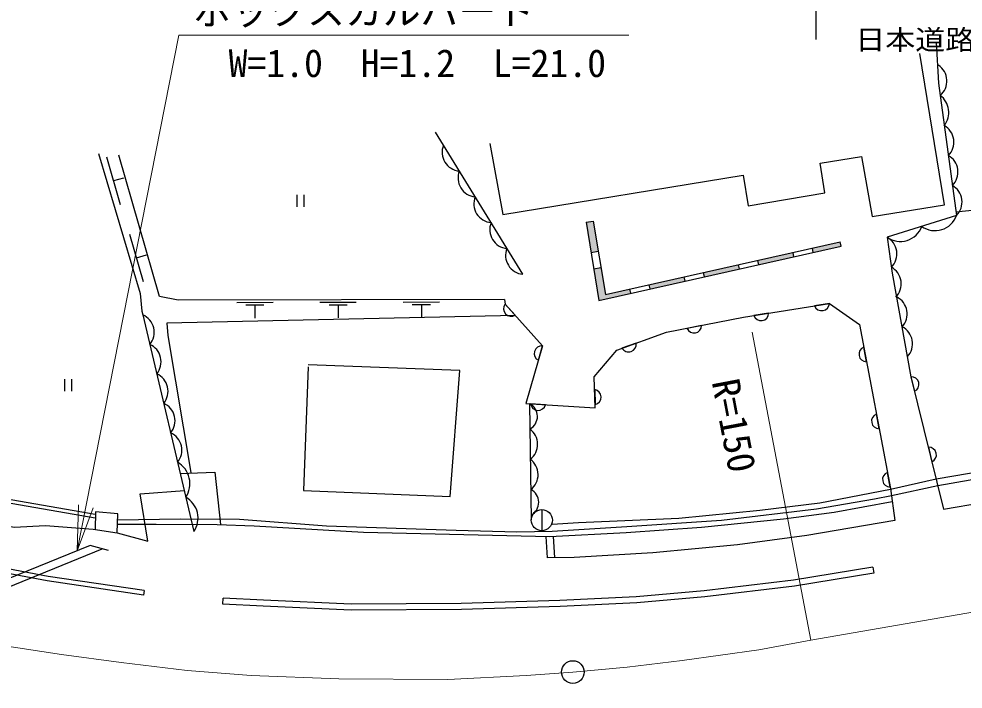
# Model space of a CAD drawing. Units: millimetres, scale not verified. Extents: x 40000 to 680000, y 20000 to 380000.
# Drawn here: x 330640 to 393024, y 273808 to 318059 of the extents above; entities that cross this region are included whole.
import ezdxf
from ezdxf.enums import TextEntityAlignment as Align

# ---------------------------------------------------------------- set-up
doc = ezdxf.new("R2010")
doc.units = ezdxf.units.MM
doc.header["$LTSCALE"] = 1000
doc.linetypes.add('CHAIN', pattern=[18.5, 12, -1.5, 3.5, -1.5])
for name, color, linetype, lineweight in [('M-BGD', 7, 'Continuous', 25), ('M-BMK', 2, 'CHAIN', 13), ('M-BMK-SRVR', 3, 'Continuous', 25), ('M-STR-HTXT', 7, 'Continuous', 13), ('M-STR-STRC', 7, 'Continuous', 25)]:
    doc.layers.add(name, color=color, linetype=linetype, lineweight=lineweight)
doc.styles.add('ＭＳ ゴシック', font='')
doc.styles.get('ＭＳ ゴシック').set_extended_font_data('MS Gothic')

# ---------------------------------------------------------------- blocks, each defined once
blk = doc.blocks.new('open_arrow')
at = {"color": 0, "linetype": 'Continuous', "lineweight": -2}
blk.add_lwpolyline([(7.5, 1.25), (0, 0), (7.5, -1.25)], dxfattribs=at)

msp = doc.modelspace()

# ---------------------------------------------------------------- hatches: boundary and pattern name
at = {"layer": 'M-BGD'}
for points in [[(368589, 304710), (368112, 304631), (368441, 302644), (368918, 302723)], [(384972, 303046), (384909, 303329), (383062, 302916), (383125, 302634)], [(381785, 302631), (379471, 302114), (379534, 301831), (381848, 302348)], [(371074, 299942), (371010, 300225), (369391, 299863), (369096, 301646), (368619, 301567), (368965, 299471)], [(378194, 301829), (375879, 301312), (375942, 301029), (378257, 301546)], [(374602, 301027), (372288, 300510), (372351, 300227), (374665, 300744)]]:
    msp.add_hatch(color=256, dxfattribs=at).paths.add_polyline_path(points)

# ---------------------------------------------------------------- linework, layer by layer
for p, q in [((363930, 301199), (358154, 310586)), ((336437, 308944), (337341, 305808)), ((336902, 307380), (337569, 307572)), ((392548, 305320), (414361, 307638)), ((349004, 306439), (349004, 305657)), ((349471, 306439), (349471, 305657)), ((368112, 304631), (368589, 304710)), ((337946, 303852), (338850, 300716)), ((368441, 302644), (368918, 302723)), ((381848, 302348), (381785, 302631)), ((381848, 302348), (381785, 302631)), ((383125, 302634), (383062, 302916)), ((338410, 302287), (339078, 302480)), ((379534, 301831), (379471, 302114)), ((368619, 301567), (369096, 301646)), ((378257, 301546), (378194, 301829)), ((378257, 301546), (378194, 301829)), ((374665, 300744), (374602, 301027)), ((374665, 300744), (374602, 301027)), ((375942, 301029), (375879, 301312)), ((371074, 299942), (371010, 300225)), ((372351, 300227), (372288, 300510)), ((347433, 299325), (345033, 299320)), ((346833, 299154), (345633, 299152)), ((346233, 299153), (346235, 298303)), ((352933, 299336), (350533, 299331)), ((352333, 299165), (351133, 299162)), ((351733, 299163), (351735, 298313)), ((358433, 299346), (356033, 299342)), ((357833, 299175), (356633, 299173)), ((357233, 299174), (357235, 298324)), ((363429, 298492), (362767, 299230)), ((384192, 299278), (383214, 299119)), ((338828, 298514), (342204, 284206)), ((380175, 298624), (379197, 298465)), ((375749, 297817), (374776, 297628)), ((364965, 295518), (365240, 296470)), ((371416, 296649), (370483, 296316)), ((386640, 295420), (386456, 296394)), ((333652, 294263), (333652, 293480)), ((334119, 294263), (334119, 293480)), ((389578, 294431), (389816, 293469)), ((368681, 293586), (368710, 292596)), ((364372, 292651), (364489, 284980)), ((365433, 292584), (364444, 292647)), ((387474, 290998), (387290, 291972)), ((390728, 289776), (390966, 288814)), ((388201, 287145), (388017, 288119)), ((325448, 287135), (335690, 285366)), ((325445, 286882), (335688, 285113)), ((365189, 285664), (365189, 284264)), ((365934, 283897), (366037, 282484)), ((387067, 281848), (387131, 281453)), ((338920, 280309), (338876, 280012)), ((344109, 279414), (344128, 279814))]:
    msp.add_line(p, q, dxfattribs=at)
for points in [[(391239, 316492), (391397, 313809), (392581, 305076), (387999, 303648), (388341, 301270), (389578, 294431), (391736, 285693)], [(361745, 309832), (362603, 305152), (378499, 307752), (378817, 305708), (383897, 306570), (383575, 308544), (386317, 308975), (387009, 305007), (391788, 305790), (390158, 315782)], [(335909, 309162), (338643, 299935), (338768, 298769), (338828, 298514)], [(362732, 299525), (341168, 299483), (339937, 299737), (337242, 309070)], [(368112, 304631), (368965, 299471), (384972, 303046), (384909, 303329)], [(368589, 304710), (369391, 299863), (384909, 303329)], [(362732, 299525), (362766, 299231), (365236, 296474), (364133, 292666), (368717, 292377), (368656, 294416), (370148, 296197), (373436, 297368), (378524, 298355), (384192, 299278), (386176, 297881), (388216, 287063)], [(363444, 298474), (340405, 297962), (340473, 297148), (342000, 288108)], [(337156, 284985), (341324, 285052), (345210, 285029), (350959, 284587), (359532, 284308), (363535, 284191), (365863, 284238), (370796, 284540), (377065, 284959), (383335, 285704), (387175, 286378), (388284, 286584), (391351, 287254), (409053, 290350), (410597, 290550), (411189, 291194), (425598, 293469), (443128, 296091), (451707, 297688)], [(365880, 284701), (367619, 284800), (374252, 285098), (379599, 285620), (383550, 286117), (388224, 287010), (391244, 287688), (409002, 290696), (410426, 290880), (411014, 291521), (425545, 293815), (443071, 296436), (451655, 297996)], [(349747, 295082), (349453, 286917), (359125, 286526), (359779, 294853), (349752, 295215)], [(391736, 285693), (391737, 285690), (407186, 288320), (406660, 291635)], [(324566, 288880), (324844, 285654), (330319, 284502), (332397, 284613), (335552, 284372), (337130, 284130), (339154, 283582), (338643, 286701), (341574, 286927)], [(341296, 288054), (343595, 288123), (343963, 284674)], [(388216, 287063), (388517, 284939), (382690, 283946), (378121, 283343), (372534, 282803), (367319, 282501), (365557, 282478), (365471, 283891)], [(337147, 284689), (339703, 284696), (343730, 284683), (346183, 284582), (353414, 284176), (365721, 283885), (370768, 284151), (375744, 284506), (381157, 285050), (384500, 285493), (388338, 286199)], [(337130, 284130), (337168, 285387), (335691, 285511), (335682, 284352)], [(336571, 282963), (335356, 283286), (316735, 275739), (316490, 273830), (317004, 273808), (317250, 275373), (336149, 283075)], [(338920, 280309), (332567, 281247), (324905, 282692)], [(338876, 280012), (332518, 280951), (324849, 282398)], [(387131, 281453), (381875, 280605), (375964, 279890), (371457, 279502), (366392, 279264), (359877, 279061), (352593, 279024), (346775, 279286), (344109, 279414)], [(387067, 281848), (381819, 281001), (375923, 280288), (371431, 279901), (366377, 279664), (359870, 279461), (352601, 279424), (346794, 279685), (344128, 279814)]]:
    msp.add_lwpolyline(points, dxfattribs=at)
msp.add_circle((365189, 284964), 700, dxfattribs=at)
for centre, radius, start, end in [((390701, 313958), 1250, 310.23812, 56.49832), ((390685, 311884), 1390, 321.64619, 53.64533), ((391166, 309930), 1250, 314.59283, 60.85304), ((359852, 309258), 1250, 158.47306, 264.73327), ((391435, 307948), 1250, 314.59283, 60.85304), ((360901, 307554), 1250, 158.47306, 264.73327), ((391703, 305966), 1250, 314.59283, 60.85304), ((361949, 305851), 1250, 158.47306, 264.73327), ((391168, 305578), 1500, 234.18736, 340.44756), ((362997, 304148), 1250, 158.47306, 264.73327), ((388877, 304864), 1500, 234.18736, 340.44756), ((387399, 302551), 1250, 315.05061, 61.31081), ((364045, 302444), 1250, 158.47306, 264.73327), ((387684, 300571), 1250, 315.05061, 61.31081), ((388078, 298582), 1250, 317.12181, 63.38201), ((363171, 298926), 505, 143.02543, 300.68362), ((383687, 299295), 505, 200.41718, 358.07537), ((338328, 297369), 1250, 320.14506, 66.40527), ((379671, 298641), 505, 200.41718, 358.07537), ((375244, 297819), 505, 202.14942, 359.80761), ((388434, 296614), 1250, 317.12181, 63.38201), ((338787, 295422), 1250, 320.14506, 66.40527), ((365196, 295967), 505, 85.01797, 242.67617), ((370917, 296575), 505, 210.77688, 8.43507), ((386644, 295925), 505, 111.8499, 269.50809), ((339247, 293476), 1250, 320.14506, 66.40527), ((389602, 293927), 505, 295.04625, 92.70444), ((368598, 293088), 505, 282.88434, 80.54253), ((339706, 291529), 1250, 320.14506, 66.40527), ((363963, 291809), 937, 297.66536, 64.08637), ((364945, 292713), 505, 187.55469, 345.21288), ((387478, 291503), 505, 111.8499, 269.50809), ((340165, 289583), 1250, 320.14506, 66.40527), ((363663, 289968), 1250, 307.74577, 54.00597), ((390752, 289271), 505, 295.04625, 92.70444), ((363694, 287968), 1250, 307.74577, 54.00597), ((340308, 287372), 1629, 326.63797, 59.91236), ((388205, 287650), 505, 111.8499, 269.50809), ((364040, 286133), 945, 298.03912, 63.71262), ((340883, 285093), 1591, 326.13875, 60.41158)]:
    msp.add_arc(centre, radius, start, end, dxfattribs=at)
at = {"layer": 'M-BMK'}
msp.add_lwpolyline([(329035, 276765), (333466, 276096), (337406, 275554), (341758, 275040), (345997, 274707), (351788, 274481), (358973, 274449), (364146, 274705), (367238, 274935), (370838, 275252), (374453, 275696), (379521, 276407), (382959, 277029), (465108, 291266)], dxfattribs=at)
at = {"layer": 'M-BMK-SRVR'}
msp.add_circle((367238, 274935), 750, dxfattribs=at)
msp.add_circle((367238, 274935), 750, dxfattribs=at)
at = {"layer": 'M-STR-HTXT'}
msp.add_line((382959, 277029), (379080, 297382), dxfattribs=at)
msp.add_lwpolyline([(334482, 282932), (341205, 316989), (370948, 316989)], dxfattribs=at)
at = {"layer": 'M-STR-STRC'}
msp.add_line((383298, 333701), (383298, 316701), dxfattribs=at)

# ---------------------------------------------------------------- block references
at = {"layer": 'M-STR-HTXT', "xscale": 400, "yscale": 400, "rotation": 78.8}
msp.add_blockref('open_arrow', (334482, 282932), dxfattribs=at)

# ---------------------------------------------------------------- texts
at = {"layer": 'M-STR-HTXT', "style": 'ＭＳ ゴシック'}
msp.add_text('ボックスカルバート', height=1833, dxfattribs=at).set_placement((342178, 317124), align=Align.BOTTOM_LEFT)
msp.add_text('W=1.0  H=1.2  L=21.0', height=1833, dxfattribs=at).set_placement((356963, 313670), align=Align.BOTTOM_CENTER)
msp.add_text('R=150', height=1833, rotation=280.792, dxfattribs=at).set_placement((376453, 290943), align=Align.BOTTOM_CENTER)
at = {"layer": 'M-STR-STRC', "style": 'ＭＳ ゴシック', "width": 1.1}
msp.add_text('日本道路公団', height=1320, dxfattribs=at).set_placement((385897, 315626), align=Align.BOTTOM_LEFT)

doc.saveas('drawing.dxf')
